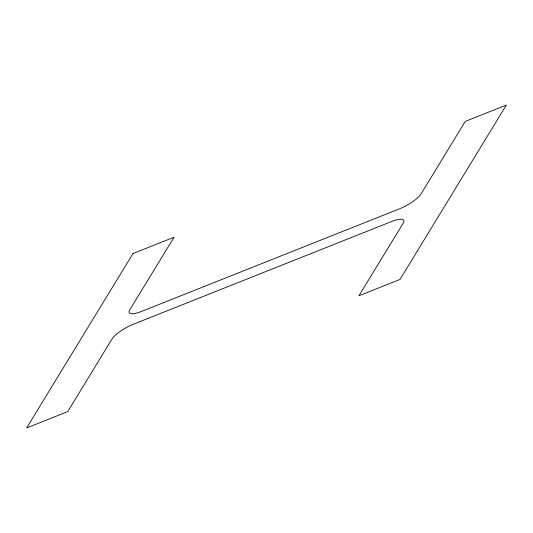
<?xml version="1.0" encoding="UTF-8"?>
<svg xmlns="http://www.w3.org/2000/svg" width="533" height="533" viewBox="0 0 533 533"><rect width="100%" height="100%" fill="white"/><g stroke="black" fill="none" stroke-linecap="round" stroke-linejoin="round"><path stroke-width="0.8" d="M132.997 253.555L26.65 427.939L67.731 411.603L111.943 339.101A19.501 5.343 -29.3 0 1 133.483 324.191L391.808 221.448A19.501 5.343 -29.3 0 1 403.135 223.287L358.922 295.788L400.003 279.445L506.35 105.061L465.269 121.397L421.057 193.899A19.501 5.343 -29.3 0 1 399.517 208.809L141.192 311.552A19.501 5.343 -29.3 0 1 129.865 309.713L174.078 237.212L132.997 253.555"/></g></svg>
